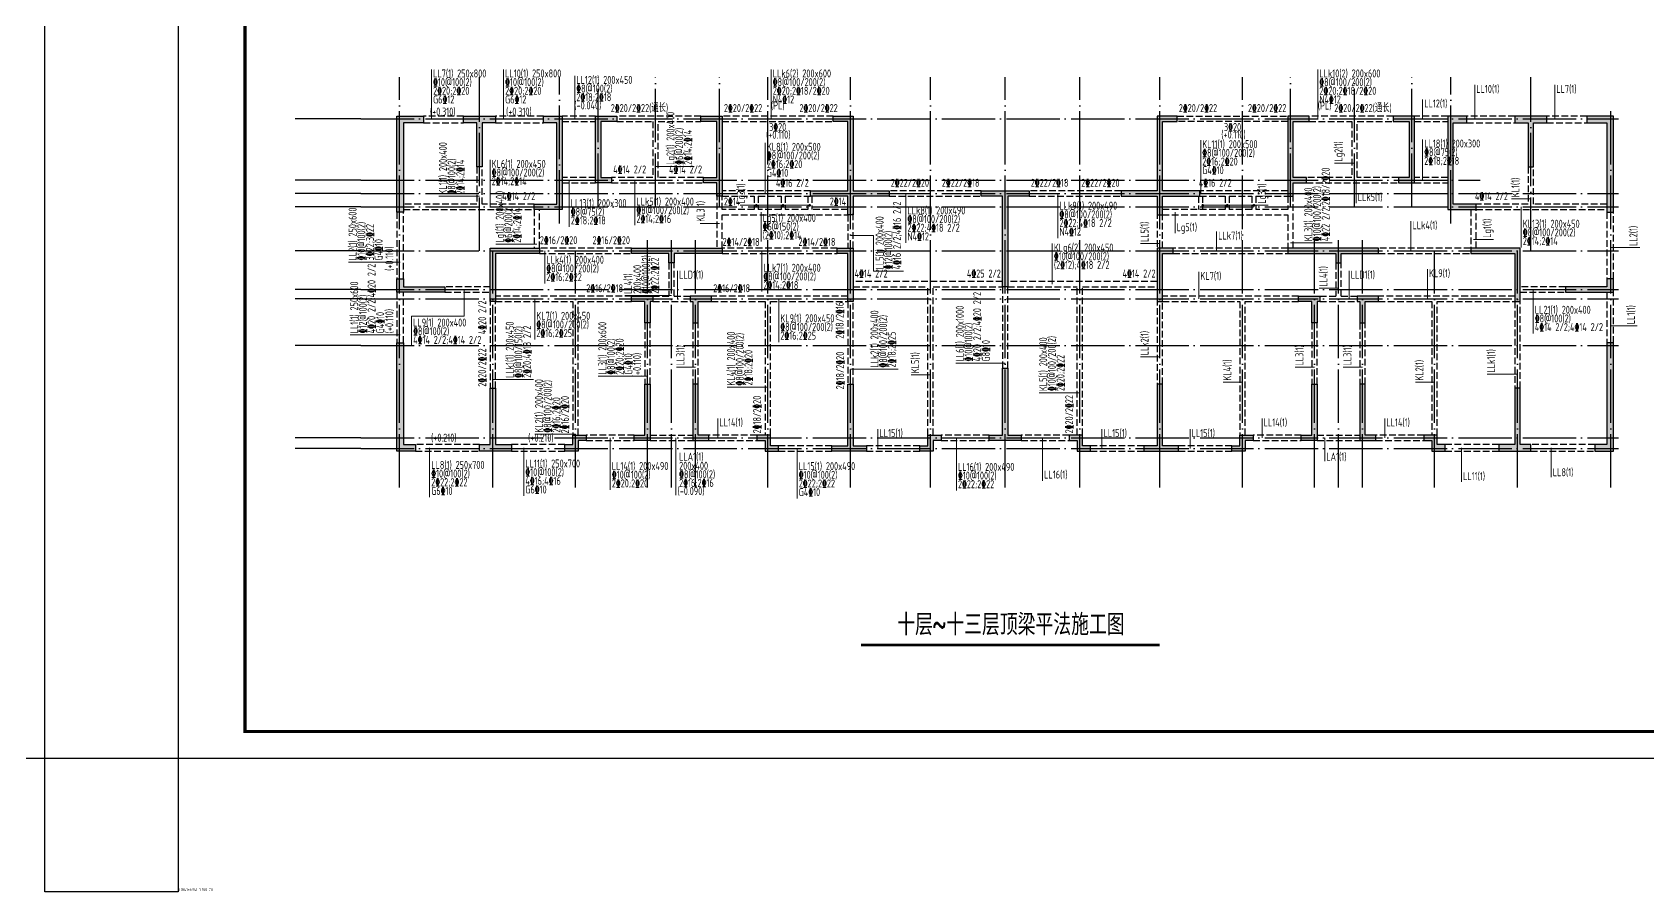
# Model space of a CAD drawing. Extents: x 154268 to 5133249, y -1832900 to 601179.
# Drawn here: x 344734 to 405282, y 472238 to 504438 of the extents above; entities that cross this region are included whole.
import ezdxf
from ezdxf.enums import TextEntityAlignment as Align

# ---------------------------------------------------------------- set-up
doc = ezdxf.new("R2010")
doc.units = 0
doc.header["$LTSCALE"] = 1000
doc.linetypes.add('DASH', pattern=[0.35, 0.25, -0.1])
doc.linetypes.add('DOTE', pattern=[2.42, 2, -0.2, 0.02, -0.2])
doc.layers.add('_TSZ_PLOT_MARK', color=1, linetype='Continuous', plot=False)
for name, color, linetype in [('A-ANNO-AXIS', 94, 'Continuous'), ('A-ANNO-DOTE', 15, 'DOTE'), ('A-ANNO-TITLE', 3, 'Continuous'), ('HATCH', 254, 'Continuous'), ('HZ', 2, 'Continuous'), ('S-BEAM-实线', 4, 'Continuous'), ('S-FLOOR-说明', 7, 'Continuous'), ('S-HOLE-标注', 3, 'Continuous'), ('S-WALL-砼墙', 60, 'Continuous'), ('梁原位标注', 7, 'Continuous'), ('梁名称编号', 2, 'Continuous'), ('梁标注引线', 2, 'Continuous')]:
    doc.layers.add(name, color=color, linetype=linetype)
doc.styles.add('_TSZ_PLOT_MARK', font='tssdeng.shx', dxfattribs={"width": 0.7, "bigfont": 'tssdchn.shx'})
doc.styles.add('DD', font='romand__.ttf', dxfattribs={"width": 0.7, "bigfont": 'HZTXT.SHX'})
doc.styles.add('样式 1', font='yjkeng.shx', dxfattribs={"width": 0.7, "height": 300, "bigfont": 'yjkchn.shx'})

# ---------------------------------------------------------------- blocks, each defined once
blk = doc.blocks.new('T4zw1')
at = {"layer": 'A-ANNO-AXIS'}
for p, q in [((1554406, -2340387), (1551941, -2340387)), ((1554406, -2342687), (1551941, -2342687)), ((1554406, -2343187), (1551941, -2343187)), ((1554406, -2343687), (1551941, -2343687)), ((1554406, -2345337), (1551941, -2345337)), ((1554406, -2346787), (1551941, -2346787)), ((1554406, -2347137), (1551941, -2347137)), ((1554406, -2348887), (1551941, -2348887)), ((1554406, -2352337), (1551941, -2352337)), ((1554406, -2352737), (1551941, -2352737))]:
    blk.add_line(p, q, dxfattribs=at)
at = {"layer": 'A-ANNO-DOTE'}
for p, q in [((1555857, -2354199), (1555857, -2338823)), ((1558857, -2345337), (1558857, -2338823)), ((1561857, -2344316), (1561857, -2338823)), ((1563307, -2343687), (1563307, -2338823)), ((1565457, -2343687), (1565457, -2338823)), ((1567857, -2343687), (1567857, -2338823)), ((1569657, -2354199), (1569657, -2338823)), ((1572757, -2354199), (1572757, -2338823)), ((1575757, -2354199), (1575757, -2338823)), ((1578557, -2354199), (1578557, -2338823)), ((1581357, -2354199), (1581357, -2338823)), ((1584357, -2354199), (1584357, -2338823)), ((1587457, -2354199), (1587457, -2338823)), ((1589257, -2343687), (1589257, -2338823)), ((1591657, -2343687), (1591657, -2338823)), ((1593807, -2343687), (1593807, -2338823)), ((1595257, -2344316), (1595257, -2338823)), ((1598257, -2345337), (1598257, -2338823)), ((1601257, -2354199), (1601257, -2340013)), ((1554406, -2340387), (1601542, -2340387)), ((1554406, -2342687), (1596363, -2342687)), ((1554406, -2343187), (1601542, -2343187)), ((1554406, -2343687), (1601542, -2343687)), ((1565157, -2354199), (1565157, -2344891)), ((1566057, -2354199), (1566057, -2344891)), ((1566957, -2354199), (1566957, -2344891)), ((1590157, -2354199), (1590157, -2344891)), ((1591057, -2354199), (1591057, -2344891)), ((1591957, -2354199), (1591957, -2344891)), ((1554406, -2345337), (1601542, -2345337)), ((1559357, -2354199), (1559357, -2345337)), ((1562457, -2354199), (1562457, -2345337)), ((1594657, -2354199), (1594657, -2345337)), ((1597757, -2354199), (1597757, -2345337)), ((1554406, -2346787), (1601542, -2346787)), ((1554406, -2347137), (1601542, -2347137)), ((1554406, -2348887), (1601542, -2348887)), ((1554406, -2352337), (1601542, -2352337)), ((1554406, -2352737), (1601542, -2352737))]:
    blk.add_line(p, q, dxfattribs=at)
blk = doc.blocks.new('T4sbzpm1')
at = {"layer": 'S-BEAM-实线', "linetype": 'DASH'}
for p, q in [((2500, 12550), (1000, 12550)), ((1000, 12300), (2500, 12300)), ((5500, 12550), (3700, 12550)), ((3700, 12300), (5500, 12300)), ((7450, 12550), (6200, 12550)), ((6200, 12350), (7450, 12350)), ((11400, 12550), (8250, 12550)), ((8250, 12350), (9600, 12350)), ((9600, 12350), (9600, 10250)), ((9800, 10250), (9800, 12350)), ((9800, 12350), (11400, 12350)), ((16350, 12550), (12200, 12550)), ((12200, 12350), (16350, 12350)), ((29250, 12550), (33400, 12550)), ((33400, 12350), (29250, 12350)), ((37350, 12550), (34200, 12550)), ((34200, 12350), (35800, 12350)), ((35800, 12350), (35800, 10250)), ((36000, 10250), (36000, 12350)), ((36000, 12350), (37350, 12350)), ((39400, 12550), (38150, 12550)), ((38150, 12350), (39400, 12350)), ((41900, 12550), (40100, 12550)), ((40100, 12300), (41900, 12300)), ((44600, 12550), (43100, 12550)), ((43100, 12300), (44600, 12300)), ((3000, 10650), (3000, 9250)), ((3200, 9250), (3200, 10650)), ((42400, 10650), (42400, 9250)), ((42600, 9250), (42600, 10650)), ((7450, 10250), (6200, 10250)), ((6200, 10050), (7450, 10050)), ((9600, 10250), (8050, 10250)), ((8050, 10050), (11500, 10050)), ((11500, 10250), (9800, 10250)), ((15500, 9750), (12200, 9750)), ((21900, 9750), (18450, 9750)), ((27150, 9750), (23700, 9750)), ((33400, 9750), (30100, 9750)), ((35800, 10250), (34100, 10250)), ((34100, 10050), (37550, 10050)), ((37550, 10250), (36000, 10250)), ((39400, 10250), (38150, 10250)), ((38150, 10050), (39400, 10050)), ((3000, 9250), (250, 9250)), ((5150, 9250), (3200, 9250)), ((12000, 9650), (12000, 7600)), ((12200, 9550), (13400, 9550)), ((12200, 9050), (12200, 9550)), ((13400, 9550), (13400, 9050)), ((13550, 9550), (14400, 9550)), ((13550, 9550), (13550, 9050)), ((14400, 9550), (14400, 9050)), ((14550, 9550), (15500, 9550)), ((14550, 9550), (14550, 9050)), ((15400, 9550), (15400, 9050)), ((15550, 9550), (15550, 9050)), ((18450, 9550), (21900, 9550)), ((23700, 9550), (27150, 9550)), ((30050, 9550), (30050, 9050)), ((30100, 9550), (31050, 9550)), ((30200, 9550), (30200, 9050)), ((31050, 9550), (31050, 9050)), ((31200, 9550), (32050, 9550)), ((31200, 9550), (31200, 9050)), ((32050, 9550), (32050, 9050)), ((32200, 9550), (33400, 9550)), ((32200, 9550), (32200, 9050)), ((33400, 9550), (33400, 9050)), ((33600, 7600), (33600, 9650)), ((42400, 9250), (40350, 9250)), ((45350, 9250), (42600, 9250)), ((0, 8950), (0, 6450)), ((250, 9050), (5150, 9050)), ((250, 6450), (250, 8950)), ((5150, 9050), (5150, 7600)), ((5350, 7600), (5350, 9050)), ((13400, 9050), (12200, 9050)), ((12200, 8850), (16900, 8850)), ((12200, 7600), (12200, 8850)), ((14400, 9050), (13550, 9050)), ((15400, 9050), (14550, 9050)), ((16900, 9050), (15550, 9050)), ((16900, 8850), (16900, 7600)), ((17100, 7600), (17100, 8950)), ((28500, 8950), (28500, 7600)), ((31050, 9050), (28700, 9050)), ((28700, 8850), (33400, 8850)), ((28700, 7600), (28700, 8850)), ((32050, 9050), (31200, 9050)), ((33400, 9050), (32200, 9050)), ((33400, 8850), (33400, 7600)), ((40250, 9050), (40250, 7600)), ((40450, 7600), (40450, 9050)), ((40450, 9050), (45350, 9050)), ((45350, 8950), (45350, 6450)), ((45600, 6450), (45600, 8950)), ((8800, 7600), (5350, 7600)), ((5350, 7400), (8800, 7400)), ((16500, 7600), (12200, 7600)), ((12200, 7400), (16500, 7400)), ((33400, 7600), (29100, 7600)), ((29100, 7400), (33500, 7400)), ((40250, 7600), (36800, 7600)), ((36800, 7400), (40250, 7400)), ((10200, 7050), (10200, 5800)), ((10400, 5800), (10400, 7050)), ((35200, 7050), (35200, 5800)), ((35400, 5800), (35400, 7050)), ((3500, 6150), (1800, 6150)), ((22700, 6350), (17100, 6350)), ((17100, 6150), (19900, 6150)), ((19900, 600), (19900, 6150)), ((20100, 6150), (22700, 6150)), ((20100, 600), (20100, 6150)), ((22700, 6150), (22700, 3100)), ((28500, 6350), (22900, 6350)), ((22900, 3100), (22900, 6150)), ((22900, 6150), (25500, 6150)), ((25500, 600), (25500, 6150)), ((25700, 6150), (28500, 6150)), ((25700, 600), (25700, 6150)), ((43800, 6150), (42100, 6150)), ((0, 5950), (0, 4050)), ((250, 4050), (250, 5950)), ((1800, 5950), (3500, 5950)), ((3500, 5700), (3500, 2350)), ((8800, 5800), (3700, 5800)), ((3700, 5600), (6600, 5600)), ((3700, 2350), (3700, 5600)), ((6600, 5600), (6600, 600)), ((6800, 600), (6800, 5600)), ((6800, 5600), (8800, 5600)), ((9600, 5800), (10200, 5800)), ((9600, 5600), (11000, 5600)), ((10400, 5800), (11000, 5800)), ((16900, 5800), (11800, 5800)), ((11800, 5600), (13800, 5600)), ((13800, 5600), (13800, 600)), ((14000, 5600), (16900, 5600)), ((14000, 600), (14000, 5600)), ((16900, 5600), (16900, 2500)), ((17100, 2500), (17100, 5600)), ((28500, 5700), (28500, 2500)), ((33800, 5800), (28700, 5800)), ((28700, 5600), (31600, 5600)), ((28700, 2500), (28700, 5600)), ((31600, 5600), (31600, 600)), ((31800, 600), (31800, 5600)), ((31800, 5600), (33800, 5600)), ((34600, 5800), (35200, 5800)), ((34600, 5600), (36000, 5600)), ((35400, 5800), (36000, 5800)), ((41900, 5800), (36800, 5800)), ((36800, 5600), (38800, 5600)), ((38800, 5600), (38800, 600)), ((39000, 5600), (41900, 5600)), ((39000, 600), (39000, 5600)), ((41900, 5600), (41900, 2350)), ((42100, 5950), (43800, 5950)), ((42100, 2350), (42100, 5600)), ((45350, 5950), (45350, 4050)), ((45600, 4050), (45600, 5950)), ((9300, 4800), (9300, 2500)), ((9500, 2500), (9500, 4800)), ((11100, 4800), (11100, 2500)), ((11300, 2500), (11300, 4800)), ((34300, 4800), (34300, 2500)), ((34500, 2500), (34500, 4800)), ((36100, 4800), (36100, 2500)), ((36300, 2500), (36300, 4800)), ((3100, 250), (700, 250)), ((700, 0), (3100, 0)), ((6300, 250), (4300, 250)), ((4300, 0), (6300, 0)), ((8900, 600), (7100, 600)), ((7100, 400), (8900, 400)), ((9500, 600), (11100, 600)), ((9500, 400), (11100, 400)), ((13500, 600), (11700, 600)), ((11700, 400), (13500, 400)), ((16300, 200), (14300, 200)), ((14300, 0), (16300, 0)), ((19600, 200), (17600, 200)), ((17600, 0), (19600, 0)), ((22200, 600), (20400, 600)), ((20400, 400), (22200, 400)), ((25200, 600), (23400, 600)), ((23400, 400), (25200, 400)), ((28000, 200), (26000, 200)), ((26000, 0), (28000, 0)), ((31300, 200), (29300, 200)), ((29300, 0), (31300, 0)), ((33900, 600), (32100, 600)), ((32100, 400), (33900, 400)), ((34500, 600), (36100, 600)), ((34500, 400), (36100, 400)), ((38500, 600), (36700, 600)), ((36700, 400), (38500, 400)), ((41300, 250), (39300, 250)), ((39300, 0), (41300, 0)), ((44900, 250), (42500, 250)), ((42500, 0), (44900, 0))]:
    blk.add_line(p, q, dxfattribs=at)
at = {"layer": 'S-WALL-砼墙'}
for points in [[(0, 12550), (1000, 12550), (1000, 12300), (250, 12300), (250, 8950), (0, 8950)], [(2500, 12300), (2500, 12550), (3700, 12550), (3700, 12300), (3200, 12300), (3200, 10650), (3000, 10650), (3000, 12300)], [(5500, 12300), (5500, 12550), (6200, 12550), (6200, 9050), (5150, 9050), (5150, 9250), (6000, 9250), (6000, 12300)], [(7450, 12550), (8250, 12550), (8250, 12350), (7650, 12350), (7650, 10250), (8050, 10250), (8050, 10050), (7450, 10050)], [(11400, 12550), (12200, 12550), (12200, 9550), (12000, 9550), (12000, 10050), (11500, 10050), (11500, 10250), (12000, 10250), (12000, 12350), (11400, 12350)], [(16350, 12350), (16350, 12550), (17100, 12550), (17100, 9750), (18450, 9750), (18450, 9550), (17100, 9550), (17100, 8850), (16900, 8850), (16900, 9550), (15500, 9550), (15500, 9750), (16900, 9750), (16900, 12350)], [(29250, 12350), (29250, 12550), (28500, 12550), (28500, 9750), (27150, 9750), (27150, 9550), (28500, 9550), (28500, 8850), (28700, 8850), (28700, 9550), (30100, 9550), (30100, 9750), (28700, 9750), (28700, 12350)], [(34200, 12550), (33400, 12550), (33400, 9550), (33600, 9550), (33600, 10050), (34100, 10050), (34100, 10250), (33600, 10250), (33600, 12350), (34200, 12350)], [(38150, 12550), (37350, 12550), (37350, 12350), (37950, 12350), (37950, 10250), (37550, 10250), (37550, 10050), (38150, 10050)], [(40100, 12300), (40100, 12550), (39400, 12550), (39400, 9050), (40450, 9050), (40450, 9250), (39600, 9250), (39600, 12300)], [(43100, 12300), (43100, 12550), (41900, 12550), (41900, 12300), (42400, 12300), (42400, 10650), (42600, 10650), (42600, 12300)], [(45600, 12550), (44600, 12550), (44600, 12300), (45350, 12300), (45350, 8950), (45600, 8950)], [(21900, 9550), (21900, 9750), (23700, 9750), (23700, 9550), (22900, 9550), (22900, 6150), (22700, 6150), (22700, 9550)], [(3500, 7600), (5350, 7600), (5350, 7400), (3700, 7400), (3700, 5600), (3500, 5600)], [(8800, 7400), (8800, 7600), (12200, 7600), (12200, 7400), (10400, 7400), (10400, 7050), (10200, 7050), (10200, 7400)], [(16500, 7400), (16500, 7600), (17100, 7600), (17100, 5600), (16900, 5600), (16900, 7400)], [(29100, 7400), (29100, 7600), (28500, 7600), (28500, 5600), (28700, 5600), (28700, 7400)], [(36800, 7400), (36800, 7600), (33400, 7600), (33400, 7400), (35200, 7400), (35200, 7050), (35400, 7050), (35400, 7400)], [(42100, 7600), (40250, 7600), (40250, 7400), (41900, 7400), (41900, 5600), (42100, 5600)], [(0, 6450), (250, 6450), (250, 6150), (1800, 6150), (1800, 5950), (0, 5950)], [(45600, 6450), (45350, 6450), (45350, 6150), (43800, 6150), (43800, 5950), (45600, 5950)], [(8800, 5600), (8800, 5800), (9600, 5800), (9600, 5600), (9500, 5600), (9500, 4800), (9300, 4800), (9300, 5600)], [(11800, 5600), (11800, 5800), (11000, 5800), (11000, 5600), (11100, 5600), (11100, 4800), (11300, 4800), (11300, 5600)], [(33800, 5600), (33800, 5800), (34600, 5800), (34600, 5600), (34500, 5600), (34500, 4800), (34300, 4800), (34300, 5600)], [(36800, 5600), (36800, 5800), (36000, 5800), (36000, 5600), (36100, 5600), (36100, 4800), (36300, 4800), (36300, 5600)], [(0, 4050), (250, 4050), (250, 250), (700, 250), (700, 0), (0, 0)], [(45600, 4050), (45350, 4050), (45350, 250), (44900, 250), (44900, 0), (45600, 0)], [(22700, 3100), (22900, 3100), (22900, 600), (23400, 600), (23400, 400), (22200, 400), (22200, 600), (22700, 600)], [(8900, 400), (8900, 600), (9300, 600), (9300, 2500), (9500, 2500), (9500, 400)], [(11700, 400), (11700, 600), (11300, 600), (11300, 2500), (11100, 2500), (11100, 400)], [(16900, 2500), (17100, 2500), (17100, 200), (17600, 200), (17600, 0), (16300, 0), (16300, 200), (16900, 200)], [(28700, 2500), (28500, 2500), (28500, 200), (28000, 200), (28000, 0), (29300, 0), (29300, 200), (28700, 200)], [(33900, 400), (33900, 600), (34300, 600), (34300, 2500), (34500, 2500), (34500, 400)], [(36700, 400), (36700, 600), (36300, 600), (36300, 2500), (36100, 2500), (36100, 400)], [(3500, 2350), (3700, 2350), (3700, 250), (4300, 250), (4300, 0), (3100, 0), (3100, 250), (3500, 250)], [(42100, 2350), (41900, 2350), (41900, 250), (41300, 250), (41300, 0), (42500, 0), (42500, 250), (42100, 250)], [(6300, 0), (6300, 250), (6600, 250), (6600, 600), (7100, 600), (7100, 400), (6800, 400), (6800, 0)], [(14300, 0), (14300, 200), (14000, 200), (14000, 600), (13500, 600), (13500, 400), (13800, 400), (13800, 0)], [(19600, 0), (19600, 200), (19900, 200), (19900, 600), (20400, 600), (20400, 400), (20100, 400), (20100, 0)], [(26000, 0), (26000, 200), (25700, 200), (25700, 600), (25200, 600), (25200, 400), (25500, 400), (25500, 0)], [(31300, 0), (31300, 200), (31600, 200), (31600, 600), (32100, 600), (32100, 400), (31800, 400), (31800, 0)], [(39300, 0), (39300, 250), (39000, 250), (39000, 600), (38500, 600), (38500, 400), (38800, 400), (38800, 0)]]:
    blk.add_lwpolyline(points, close=True, dxfattribs=at)

msp = doc.modelspace()

# ---------------------------------------------------------------- hatches: boundary and pattern name
at = {"layer": 'HATCH'}
h = msp.add_hatch(dxfattribs=at)
h.set_pattern_fill('ARMORED', color=256, scale=30, style=0)
h.set_pattern_definition([(50, (-2884371.72, 2430196.48), (215.178055, -18.8256405), [22.5, -247.5]), (355, (-2884371.72, 2430196.48), (-41.6254, 225.65764), [18, -198]), (100.4514, (-2884353.79, 2430194.9), (173.552815, 206.831863), [19.122057, -210.342634]), (46.1842, (-2884371.72, 2430256.48), (320.172315, -49.655704), [33.75, -371.25]), (96.6356, (-2884345.04, 2430252.34), (280.398812, 292.23536), [28.683086, -315.5139]), (351.1842, (-2884371.72, 2430256.48), (280.398584, 292.23558), [27, -297]), (21, (-2884341.72, 2430241.48), (179.072116, -120.785667), [22.5, -247.5]), (326, (-2884341.72, 2430241.48), (72.9946, 217.545014), [18, -198]), (71.4514, (-2884326.8, 2430231.41), (252.066789, 96.759149), [19.122057, -210.342634]), (37.5, (-2884371.72, 2430196.48), (3.6479566, 99.8681561), [0, -195.6, 0, -201, 0, -198.75]), (7.5, (-2884371.72, 2430196.48), (78.9208612, 118.3235136), [0, -114.6, 0, -191.1, 0, -75.75]), (327.5, (-2884438.62, 2430196.48), (160.1467309, -6.7664615), [0, -75, 0, -234, 0, -310.5]), (317.5, (-2884468.62, 2430196.48), (174.955851, 30.0314947), [0, -97.5, 0, -155.4, 0, -220.5]), (45, (-2884371.72, 2430196.48), (-106.066017, 106.066017), [])])
h.paths.add_polyline_path([(384396.7, 488749.3), (384396.7, 488949.3), (384096.7, 488949.3), (384096.7, 489349.3), (383596.7, 489349.3), (383596.7, 489149.3), (383896.7, 489149.3), (383896.7, 488749.3)])
h.paths.add_polyline_path([(387096.7, 491249.3), (386896.7, 491249.3), (386896.7, 488949.3), (386396.7, 488949.3), (386396.7, 488749.3), (387696.7, 488749.3), (387696.7, 488949.3), (387096.7, 488949.3)])
h.paths.add_polyline_path([(387496.7, 496149.3), (387496.7, 496349.3), (386896.7, 496349.3), (386896.7, 494349.3), (387096.7, 494349.3), (387096.7, 496149.3)])
h.paths.add_polyline_path([(387646.7, 501099.3), (387646.7, 501299.3), (386896.7, 501299.3), (386896.7, 498499.3), (385546.7, 498499.3), (385546.7, 498299.3), (386896.7, 498299.3), (386896.7, 497599.3), (387096.7, 497599.3), (387096.7, 498299.3), (388496.7, 498299.3), (388496.7, 498499.3), (387096.7, 498499.3), (387096.7, 501099.3)])
h.paths.add_polyline_path([(392596.7, 501299.3), (391796.7, 501299.3), (391796.7, 498299.3), (391996.7, 498299.3), (391996.7, 498799.3), (392496.7, 498799.3), (392496.7, 498999.3), (391996.7, 498999.3), (391996.7, 501099.3), (392596.7, 501099.3)])
h.paths.add_polyline_path([(396546.7, 501299.3), (395746.7, 501299.3), (395746.7, 501099.3), (396346.7, 501099.3), (396346.7, 498999.3), (395946.7, 498999.3), (395946.7, 498799.3), (396546.7, 498799.3)])
h.paths.add_polyline_path([(395196.7, 496149.3), (395196.7, 496349.3), (391796.7, 496349.3), (391796.7, 496149.3), (393596.7, 496149.3), (393596.7, 495799.3), (393796.7, 495799.3), (393796.7, 496149.3)])
h.paths.add_polyline_path([(389696.7, 488749.3), (389696.7, 488949.3), (389996.7, 488949.3), (389996.7, 489349.3), (390496.7, 489349.3), (390496.7, 489149.3), (390196.7, 489149.3), (390196.7, 488749.3)])
h.paths.add_polyline_path([(392296.7, 489149.3), (392296.7, 489349.3), (392696.7, 489349.3), (392696.7, 491249.3), (392896.7, 491249.3), (392896.7, 489149.3)])
h.paths.add_polyline_path([(395096.7, 489149.3), (395096.7, 489349.3), (394696.7, 489349.3), (394696.7, 491249.3), (394496.7, 491249.3), (394496.7, 489149.3)])
h.paths.add_polyline_path([(392196.7, 494349.3), (392196.7, 494549.3), (392996.7, 494549.3), (392996.7, 494349.3), (392896.7, 494349.3), (392896.7, 493549.3), (392696.7, 493549.3), (392696.7, 494349.3)])
h.paths.add_polyline_path([(395196.7, 494349.3), (395196.7, 494549.3), (394396.7, 494549.3), (394396.7, 494349.3), (394496.7, 494349.3), (394496.7, 493549.3), (394696.7, 493549.3), (394696.7, 494349.3)])
h.paths.add_polyline_path([(397696.7, 488749.3), (397696.7, 488999.3), (397396.7, 488999.3), (397396.7, 489349.3), (396896.7, 489349.3), (396896.7, 489149.3), (397196.7, 489149.3), (397196.7, 488749.3)])
h.paths.add_polyline_path([(400496.7, 491099.3), (400296.7, 491099.3), (400296.7, 488999.3), (399696.7, 488999.3), (399696.7, 488749.3), (400896.7, 488749.3), (400896.7, 488999.3), (400496.7, 488999.3)])
h.paths.add_polyline_path([(400496.7, 496349.3), (398646.7, 496349.3), (398646.7, 496149.3), (400296.7, 496149.3), (400296.7, 494349.3), (400496.7, 494349.3)])
h.paths.add_polyline_path([(398496.7, 501049.3), (398496.7, 501299.3), (397796.7, 501299.3), (397796.7, 497799.3), (398846.7, 497799.3), (398846.7, 497999.3), (397996.7, 497999.3), (397996.7, 501049.3)])
h.paths.add_polyline_path([(401496.7, 501049.3), (401496.7, 501299.3), (400296.7, 501299.3), (400296.7, 501049.3), (400796.7, 501049.3), (400796.7, 499399.3), (400996.7, 499399.3), (400996.7, 501049.3)])
h.paths.add_polyline_path([(403996.7, 501299.3), (402996.7, 501299.3), (402996.7, 501049.3), (403746.7, 501049.3), (403746.7, 497699.3), (403996.7, 497699.3)])
h.paths.add_polyline_path([(403996.7, 495199.3), (403746.7, 495199.3), (403746.7, 494899.3), (402196.7, 494899.3), (402196.7, 494699.3), (403996.7, 494699.3)])
h.paths.add_polyline_path([(403996.7, 492799.3), (403746.7, 492799.3), (403746.7, 488999.3), (403296.7, 488999.3), (403296.7, 488749.3), (403996.7, 488749.3)])
h.paths.add_polyline_path([(381096.7, 491849.3), (381296.7, 491849.3), (381296.7, 489349.3), (381796.7, 489349.3), (381796.7, 489149.3), (380596.7, 489149.3), (380596.7, 489349.3), (381096.7, 489349.3)])
h.paths.add_polyline_path([(380296.7, 498299.3), (380296.7, 498499.3), (382096.7, 498499.3), (382096.7, 498299.3), (381296.7, 498299.3), (381296.7, 494899.3), (381096.7, 494899.3), (381096.7, 498299.3)])
h.paths.add_polyline_path([(377996.7, 488749.3), (377996.7, 488949.3), (378296.7, 488949.3), (378296.7, 489349.3), (378796.7, 489349.3), (378796.7, 489149.3), (378496.7, 489149.3), (378496.7, 488749.3)])
h.paths.add_polyline_path([(375296.7, 491249.3), (375496.7, 491249.3), (375496.7, 488949.3), (375996.7, 488949.3), (375996.7, 488749.3), (374696.7, 488749.3), (374696.7, 488949.3), (375296.7, 488949.3)])
h.paths.add_polyline_path([(374896.7, 496149.3), (374896.7, 496349.3), (375496.7, 496349.3), (375496.7, 494349.3), (375296.7, 494349.3), (375296.7, 496149.3)])
h.paths.add_polyline_path([(374746.7, 501099.3), (374746.7, 501299.3), (375496.7, 501299.3), (375496.7, 498499.3), (376846.7, 498499.3), (376846.7, 498299.3), (375496.7, 498299.3), (375496.7, 497599.3), (375296.7, 497599.3), (375296.7, 498299.3), (373896.7, 498299.3), (373896.7, 498499.3), (375296.7, 498499.3), (375296.7, 501099.3)])
h.paths.add_polyline_path([(369796.7, 501299.3), (370596.7, 501299.3), (370596.7, 498299.3), (370396.7, 498299.3), (370396.7, 498799.3), (369896.7, 498799.3), (369896.7, 498999.3), (370396.7, 498999.3), (370396.7, 501099.3), (369796.7, 501099.3)])
h.paths.add_polyline_path([(365846.7, 501299.3), (366646.7, 501299.3), (366646.7, 501099.3), (366046.7, 501099.3), (366046.7, 498999.3), (366446.7, 498999.3), (366446.7, 498799.3), (365846.7, 498799.3)])
h.paths.add_polyline_path([(367196.7, 496149.3), (367196.7, 496349.3), (370596.7, 496349.3), (370596.7, 496149.3), (368796.7, 496149.3), (368796.7, 495799.3), (368596.7, 495799.3), (368596.7, 496149.3)])
h.paths.add_polyline_path([(372696.7, 488749.3), (372696.7, 488949.3), (372396.7, 488949.3), (372396.7, 489349.3), (371896.7, 489349.3), (371896.7, 489149.3), (372196.7, 489149.3), (372196.7, 488749.3)])
h.paths.add_polyline_path([(370096.7, 489149.3), (370096.7, 489349.3), (369696.7, 489349.3), (369696.7, 491249.3), (369496.7, 491249.3), (369496.7, 489149.3)])
h.paths.add_polyline_path([(367296.7, 489149.3), (367296.7, 489349.3), (367696.7, 489349.3), (367696.7, 491249.3), (367896.7, 491249.3), (367896.7, 489149.3)])
h.paths.add_polyline_path([(370196.7, 494349.3), (370196.7, 494549.3), (369396.7, 494549.3), (369396.7, 494349.3), (369496.7, 494349.3), (369496.7, 493549.3), (369696.7, 493549.3), (369696.7, 494349.3)])
h.paths.add_polyline_path([(367196.7, 494349.3), (367196.7, 494549.3), (367996.7, 494549.3), (367996.7, 494349.3), (367896.7, 494349.3), (367896.7, 493549.3), (367696.7, 493549.3), (367696.7, 494349.3)])
h.paths.add_polyline_path([(364696.7, 488749.3), (364696.7, 488999.3), (364996.7, 488999.3), (364996.7, 489349.3), (365496.7, 489349.3), (365496.7, 489149.3), (365196.7, 489149.3), (365196.7, 488749.3)])
h.paths.add_polyline_path([(361896.7, 491099.3), (362096.7, 491099.3), (362096.7, 488999.3), (362696.7, 488999.3), (362696.7, 488749.3), (361496.7, 488749.3), (361496.7, 488999.3), (361896.7, 488999.3)])
h.paths.add_polyline_path([(361896.7, 496349.3), (363746.7, 496349.3), (363746.7, 496149.3), (362096.7, 496149.3), (362096.7, 494349.3), (361896.7, 494349.3)])
h.paths.add_polyline_path([(363896.7, 501049.3), (363896.7, 501299.3), (364596.7, 501299.3), (364596.7, 497799.3), (363546.7, 497799.3), (363546.7, 497999.3), (364396.7, 497999.3), (364396.7, 501049.3)])
h.paths.add_polyline_path([(360896.7, 501049.3), (360896.7, 501299.3), (362096.7, 501299.3), (362096.7, 501049.3), (361596.7, 501049.3), (361596.7, 499399.3), (361396.7, 499399.3), (361396.7, 501049.3)])
h.paths.add_polyline_path([(358396.7, 501299.3), (359396.7, 501299.3), (359396.7, 501049.3), (358646.7, 501049.3), (358646.7, 497699.3), (358396.7, 497699.3)])
h.paths.add_polyline_path([(358396.7, 495199.3), (358646.7, 495199.3), (358646.7, 494899.3), (360196.7, 494899.3), (360196.7, 494699.3), (358396.7, 494699.3)])
h.paths.add_polyline_path([(358396.7, 492799.3), (358646.7, 492799.3), (358646.7, 488999.3), (359096.7, 488999.3), (359096.7, 488749.3), (358396.7, 488749.3)])

# ---------------------------------------------------------------- linework, layer by layer
at = {"layer": '_TSZ_PLOT_MARK'}
for points in [[(261103.6, 477238.3), (345203.6, 477238.3), (345203.6, 536638.3), (261103.6, 536638.3)], [(350203.6, 477238.3), (434303.6, 477238.3), (434303.6, 536638.3), (350203.6, 536638.3)]]:
    msp.add_lwpolyline(points, close=True, dxfattribs=at)
at = {"layer": 'A-ANNO-TITLE'}
for points in [[(261103.6, 477238.3), (345203.6, 477238.3), (345203.6, 536638.3), (261103.6, 536638.3)], [(350203.6, 477238.3), (434303.6, 477238.3), (434303.6, 536638.3), (350203.6, 536638.3)]]:
    msp.add_lwpolyline(points, close=True, dxfattribs=at)
at = {"layer": 'A-ANNO-TITLE', "const_width": 120}
msp.add_lwpolyline([(352703.6, 478238.3), (433303.6, 478238.3), (433303.6, 535638.3), (352703.6, 535638.3)], close=True, dxfattribs=at)
at = {"layer": 'HZ', "const_width": 100}
msp.add_lwpolyline([(375800.3, 481478.8), (386990, 481478.8)], dxfattribs=at)
at = {"layer": 'S-HOLE-标注', "linetype": 'Continuous'}
msp.add_lwpolyline([(345203.6, 477238.3), (350203.6, 477238.3), (350203.6, 472238.3), (345203.6, 472238.3)], close=True, dxfattribs=at)
msp.add_lwpolyline([(345203.6, 477238.3), (350203.6, 477238.3), (350203.6, 472238.3), (345203.6, 472238.3)], close=True, dxfattribs=at)
at = {"layer": '梁标注引线', "color": 3, "lineweight": 18}
for p, q in [((359696.7, 501174.3), (359696.7, 503047.4)), ((362396.7, 501174.3), (362396.7, 503047.4)), ((365064.7, 501199.3), (365064.7, 502806.4)), ((372426.7, 501199.3), (372426.7, 503047.4)), ((392914.9, 501199.3), (392914.9, 503047.4)), ((398796.7, 501174.3), (398796.7, 502467.7)), ((396846.7, 501199.3), (396846.7, 501922.4)), ((372207.7, 498399.3), (372207.7, 500298.5)), ((388526.7, 498399.3), (388526.7, 500397.4)), ((396846.7, 498899.3), (396846.7, 500422.4)), ((361891.9, 497899.3), (361891.9, 499659.7)), ((394296.7, 499537), (393539, 499537)), ((368096.7, 499414.5), (369543.3, 499414.5)), ((364858, 498899.3), (364858, 497148.8)), ((367317.3, 498899.3), (367317.3, 497206.7)), ((377476.7, 498399.3), (377476.7, 496551.2)), ((383173.4, 498399.3), (383173.4, 496727.5)), ((394355.7, 498899.3), (394355.7, 498037.7)), ((361496.7, 498299.3), (359973.6, 498299.3)), ((371269.1, 497955.6), (373878, 497955.6)), ((388574.9, 497955.6), (391059.6, 497955.6)), ((400541, 497899.3), (400541, 496376.2)), ((369765.3, 497279.3), (370488.4, 497279.3)), ((372047.5, 497699.3), (372047.5, 496596.3)), ((387565.3, 497699.3), (387565.3, 496909.7)), ((396408.3, 496249.3), (396408.3, 497360)), ((382965.1, 494999.3), (382965.1, 496522.4)), ((386996.7, 496520.1), (386273.6, 496520.1)), ((391896.7, 496552.1), (393451.3, 496552.1)), ((398746.7, 496679.3), (399504.4, 496679.3)), ((363646.7, 496494.7), (362103.3, 496494.7)), ((363940.6, 496249.3), (363940.6, 495026.2)), ((372076.7, 496249.3), (372076.7, 494726.2)), ((358521.7, 495829.3), (356588.6, 495829.3)), ((368916.5, 494449.3), (368916.5, 495506.9)), ((394093.9, 494449.3), (394093.9, 495506.9)), ((397026.7, 494449.3), (397026.7, 495561.2)), ((400991.4, 494799.3), (400991.4, 493152)), ((363566.7, 494449.3), (363566.7, 492926.2)), ((368696.7, 494579.3), (366939, 494579.3)), ((372712.4, 494449.3), (372712.4, 492833.9)), ((358521.7, 493099.3), (356648.6, 493099.3)), ((386996.7, 492276.4), (386273.6, 492276.4)), ((369596.7, 491895.1), (368873.6, 491895.1)), ((375396.7, 491817.2), (377188.9, 491817.2)), ((381196.7, 492044.9), (379348.6, 492044.9)), ((392796.7, 491895.1), (392073.6, 491895.1)), ((394596.7, 491895.1), (393873.6, 491895.1)), ((361996.7, 491429.3), (363519.7, 491429.3)), ((367796.7, 491549.3), (365948.6, 491549.3)), ((372296.7, 491143.6), (370773.6, 491143.6)), ((378396.7, 491603.9), (377673.6, 491603.9)), ((390096.7, 491328.9), (389373.6, 491328.9)), ((397296.7, 491328.9), (396573.6, 491328.9)), ((400396.7, 491631.9), (399262.7, 491631.9)), ((383996.7, 490933.5), (382473.6, 490933.5)), ((370427.8, 489249.3), (370427.8, 489972.4)), ((390827.8, 489249.3), (390827.8, 489972.4)), ((395427.8, 489249.3), (395427.8, 489972.4)), ((365096.7, 489379.3), (363573.6, 489379.3)), ((366395.7, 489249.3), (366395.7, 487298.5)), ((368857.9, 489249.3), (368857.9, 487101.2)), ((376427.8, 488849.3), (376427.8, 489572.4)), ((379369.6, 489249.3), (379369.6, 487265.6)), ((382599.9, 489249.3), (382599.9, 487637.6)), ((384827.8, 488849.3), (384827.8, 489572.4)), ((388127.8, 488849.3), (388127.8, 489572.4)), ((359627, 488874.3), (359627, 487014.5)), ((363154.4, 488874.3), (363154.4, 487067)), ((373401.2, 488849.3), (373401.2, 486968.3))]:
    msp.add_line(p, q, dxfattribs=at)
at = {"layer": '梁标注引线', "color": 6, "lineweight": 18}
for p, q in [((401796.7, 501174.3), (401796.7, 502467.7)), ((400896.7, 498195.1), (400173.6, 498195.1)), ((389123.8, 496249.3), (389123.8, 496972.4)), ((403871.7, 496375.1), (404983.4, 496375.1)), ((388458.5, 494449.3), (388458.5, 495462.7)), ((393696.7, 494849.3), (392973.6, 494849.3)), ((403871.7, 493442), (404893, 493442)), ((393177.6, 488371.7), (393177.6, 489249.3)), ((398302.2, 488874.3), (398302.2, 487599.4)), ((401666.7, 488874.3), (401666.7, 487764.6))]:
    msp.add_line(p, q, dxfattribs=at)
at = {"layer": '梁标注引线', "color": 3, "lineweight": 18, "const_width": 50}
for points in [[(371845.8, 497955.6, 1), (371895.8, 497955.6, 1)], [(372845.8, 497955.6, 1), (372895.8, 497955.6, 1)], [(373845.8, 497955.6, 1), (373895.8, 497955.6, 1)], [(388580.7, 497955.6, 1), (388630.7, 497955.6, 1)], [(389495.8, 497955.6, 1), (389545.8, 497955.6, 1)], [(390495.8, 497955.6, 1), (390545.8, 497955.6, 1)]]:
    msp.add_lwpolyline(points, format="xyb", close=True, dxfattribs=at)
at = {"layer": '梁标注引线', "color": 3, "lineweight": 18}
for points in [[(375396.7, 496829.3), (376260.3, 496829.3), (376260.3, 495494.9), (377383.4, 495494.9)], [(360916.7, 494799.3), (360916.7, 493796.5), (358948.7, 493796.5), (358948.7, 492673.4)]]:
    msp.add_lwpolyline(points, dxfattribs=at)

# ---------------------------------------------------------------- block references
at = {"layer": 'A-ANNO-AXIS'}
msp.add_blockref('T4zw1', (-1197359.8, 2841586.2), dxfattribs=at)
at = {"layer": 'S-WALL-砼墙'}
msp.add_blockref('T4sbzpm1', (358396.7, 488749.3), dxfattribs=at)

# ---------------------------------------------------------------- texts
at = {"layer": '_TSZ_PLOT_MARK', "style": '_TSZ_PLOT_MARK'}
msp.add_text('T(841*594)_1:100 (1)', height=100, dxfattribs=at).set_placement((350203.6, 472238.3), align=Align.BOTTOM_LEFT)
at = {"layer": 'S-FLOOR-说明', "style": 'DD', "width": 0.7}
msp.add_text('十层~十三层顶梁平法施工图', height=700, dxfattribs=at).set_placement((381414.7, 481923.7), align=Align.CENTER)
at = {"layer": '梁原位标注', "style": '样式 1', "width": 0.7}
msp.add_text('4%%13216 2/2', height=300, dxfattribs=at).set_placement((388457.4, 498559.3), align=Align.BOTTOM_LEFT)
at = {"layer": '梁名称编号', "color": 6, "style": '样式 1', "width": 0.7}
for s, p in [('LL7(1)', (401856.7, 502467.7)), ('LLk7(1)', (389183.8, 496972.4)), ('KL7(1)', (388518.5, 495462.7)), ('LA1(1)', (393237.6, 488688.7))]:
    msp.add_text(s, height=300, dxfattribs=at).set_placement(p, align=Align.TOP_LEFT)
at = {"layer": '梁名称编号', "color": 3, "style": '样式 1', "width": 0.7}
msp.add_text('Lg2(1)', height=300, rotation=90, dxfattribs=at).set_placement((393539, 499597), align=Align.TOP_LEFT)
for s, p in [('Lg3(1)', (371528.5, 498015.6)), ('Lg3(1)', (391059.6, 498015.6)), ('Lg1(1)', (399504.4, 496739.3))]:
    msp.add_text(s, height=300, rotation=90, dxfattribs=at).set_placement(p, align=Align.BOTTOM_LEFT)
at = {"layer": '梁名称编号', "color": 6, "style": '样式 1', "width": 0.7}
for s, p in [('KL1(1)', (400173.6, 498255.1)), ('LL4(1)', (392973.6, 494909.3))]:
    msp.add_text(s, height=300, rotation=90, dxfattribs=at).set_placement(p, align=Align.TOP_LEFT)
for s, rotation, p in [('LL2(1)', 90, (404983.4, 496435.1)), ('LL1(1)', 90, (404893, 493502)), ('LL8(1)', 0, (401726.7, 487715.1)), ('LL11(1)', 0, (398362.2, 487568.1))]:
    msp.add_text(s, height=300, rotation=rotation, dxfattribs=at).set_placement(p, align=Align.BOTTOM_LEFT)
at = {"layer": '梁名称编号', "color": 3, "style": '样式 1', "width": 0.7}
for p in [(368976.5, 495506.9), (394153.9, 495506.9)]:
    msp.add_text('LLD1(1)', height=300, dxfattribs=at).set_placement(p, align=Align.TOP_LEFT)
at = {"layer": '梁标注引线', "color": 3, "lineweight": 18, "style": '样式 1', "width": 0.7}
for s, p in [('LL7(1) 250x800', (359756.7, 503047.4)), ('%%13210@100(2)', (359756.7, 502722.4)), ('LL10(1) 250x800', (362456.7, 503047.4)), ('%%13210@100(2)', (362456.7, 502722.4)), ('LLk6(2) 200x600', (372486.7, 503047.4)), ('%%1328@100/200(2)', (372486.7, 502722.4)), ('LLk10(2) 200x600', (392974.9, 503047.4)), ('%%1328@100/200(2)', (392974.9, 502722.4)), ('2%%13220;2%%13220', (359756.7, 502397.4)), ('G6\x8412', (359756.7, 502072.4)), ('2%%13220;2%%13220', (362456.7, 502397.4)), ('G6\x8412', (362456.7, 502072.4)), ('2%%13220;2%%13218/2%%13220', (372486.7, 502397.4)), ('N4%%13212', (372486.7, 502072.4)), ('2%%13220;2%%13218/2%%13220', (392974.9, 502397.4)), ('N4%%13212', (392974.9, 502072.4)), ('LL12(1)', (396906.7, 501922.4)), ('LL10(1)', (398856.7, 502467.7)), ('KL8(1) 200x500', (372267.7, 500298.5)), ('KL11(1) 200x500', (388586.7, 500397.4)), ('LL18(1) 200x300', (396906.7, 500422.4)), ('%%1328@75(2)', (396906.7, 500097.4)), ('2%%13216;2%%13220', (372267.7, 499648.5)), ('%%1328@100/200(2)', (372267.7, 499973.5)), ('2%%13216;2%%13220', (388586.7, 499747.4)), ('%%1328@100/200(2)', (388586.7, 500072.4)), ('2%%13218;2%%13218', (396906.7, 499772.4)), ('G4%%13210', (372267.7, 499323.5)), ('G4%%13210', (388586.7, 499422.4)), ('LLk4(1)', (396468.3, 497360)), ('KLg6(2) 200x450', (383025.1, 496522.4)), ('(2%%13212);4%%13218 2/2', (383025.1, 495872.4)), ('%%13210@100/200(2)', (383025.1, 496197.4)), ('KL9(1)', (397086.7, 495561.2)), ('LL14(1)', (370487.8, 489972.4)), ('LL14(1)', (390887.8, 489972.4)), ('LL14(1)', (395487.8, 489972.4)), ('LL15(1)', (376487.8, 489572.4)), ('LL15(1)', (384887.8, 489572.4)), ('LL15(1)', (388187.8, 489572.4)), ('LLA1(1)', (368977.9, 488688.7)), ('200x400', (368977.9, 488347.6)), ('%%1328@100(2)', (368977.9, 488027.9)), ('(-0.090)', (368917.9, 487401.2)), ('2%%13216;2%%13216', (368977.9, 487702.9))]:
    msp.add_text(s, height=300, dxfattribs=at).set_placement(p, align=Align.TOP_LEFT)
for s, rotation, p in [('LL12(1) 200x450', 0, (365124.7, 502806.4)), ('2%%13218;2%%13218', 0, (365124.7, 502156.4)), ('%%1328@100(2)', 0, (365124.7, 502481.4)), ('(-0.040)', 0, (365049.4, 501851.6)), ('KL1(1) 200x400', 90, (359973.6, 498359.3)), ('%%1328@100(2)', 90, (360298.6, 498359.3)), ('2%%13214;2%%13214', 90, (360623.6, 498359.3)), ('KL6(1) 200x450', 0, (361951.9, 499659.7)), ('2%%13214;2%%13214', 0, (361951.9, 499009.7)), ('%%1328@100/200(2)', 0, (361951.9, 499334.7)), ('Lg1(1) 200x400', 90, (362103.3, 496554.7)), ('%%1326@200(2)', 90, (362428.3, 496554.7)), ('2%%13214;2%%13214', 90, (362753.3, 496554.7)), ('LL2(1) 250x600', 90, (356588.6, 495889.3)), ('%%13210@100(2)', 90, (356913.6, 495889.3)), ('3%%13222;3%%13222', 90, (357238.6, 495889.3)), ('LL5(1)', 90, (386273.6, 496580.1)), ('G4%%13210', 90, (357563.6, 495889.3)), ('(+0.110)', 90, (357964.3, 495501.9)), ('%%13210@100(2)', 90, (367588.6, 494639.3)), ('4%%13220 2/2;4%%13220 2/2', 90, (357298.6, 493159.3)), ('LL4(1)', 90, (366911.9, 494639.3)), ('200x400', 90, (367263.6, 494639.3)), ('2%%13222;2%%13222', 90, (367913.6, 494639.3)), ('LL1(1) 250x600', 90, (356648.6, 493159.3)), ('%%13212@100(2)', 90, (356973.6, 493159.3)), ('4%%13220 2/2;4%%13220 2/2', 90, (379998.6, 492104.9)), ('G4%%13210', 90, (357623.6, 493159.3)), ('(+0.110)', 90, (357964.3, 493159.3)), ('LL6(1) 200x1000', 90, (379348.6, 492104.9)), ('LL3(1) 200x600', 90, (365948.6, 491609.3)), ('KL4(1) 200x400', 90, (370773.6, 491203.6)), ('%%1328@100/200(2)', 90, (371098.6, 491203.6)), ('%%13210@100(2)', 90, (379673.6, 492104.9)), ('LLk2(1)', 90, (386273.6, 492336.4)), ('%%1328@100(2)', 90, (366273.6, 491609.3)), ('2%%13220;2%%13220', 90, (366598.6, 491609.3)), ('G4%%13210', 90, (366923.6, 491609.3)), ('(+0.110)', 90, (367252, 491513.4)), ('LL3(1)', 90, (368873.6, 491955.1)), ('2%%13218;2%%13220', 90, (371423.6, 491203.6)), ('KL5(1)', 90, (377673.6, 491663.9)), ('G8%%13210', 90, (380323.6, 492104.9)), ('KL5(1) 200x400', 90, (382473.6, 490993.5)), ('%%13210@100/200(2)', 90, (382798.6, 490993.5)), ('LL3(1)', 90, (392073.6, 491955.1)), ('LL3(1)', 90, (393873.6, 491955.1)), ('LLk1(1)', 90, (399262.7, 491691.9)), ('2%%13220;2%%13222', 90, (383123.6, 490993.5)), ('KL4(1)', 90, (389373.6, 491388.9)), ('KL2(1)', 90, (396573.6, 491388.9)), ('KL2(1) 200x400', 90, (363573.6, 489439.3)), ('%%1328@100/200(2)', 90, (363898.6, 489439.3)), ('2%%13216;2%%13220', 90, (364223.6, 489439.3))]:
    msp.add_text(s, height=300, rotation=rotation, dxfattribs=at).set_placement(p, align=Align.TOP_LEFT)
for s, p in [('(+0.310)', (360117.5, 501466.2)), ('(+0.310)', (362970.5, 501466.2)), ('(+0.110)', (372693.7, 500601)), ('(+0.110)', (389755.9, 500607.6)), ('(+0.210)', (360157.9, 489249.3)), ('(+0.210)', (363794.8, 489249.3))]:
    msp.add_text(s, height=300, dxfattribs=at).set_placement(p, align=Align.MIDDLE_CENTER)
for s, p in [('2%%13220/2%%13222(通长)', (366415.7, 501359.3)), ('2%%13220/2%%13222', (370656.7, 501359.3)), ('(PL)', (372419.7, 501457.1)), ('2%%13220/2%%13222', (373485.7, 501359.3)), ('2%%13220/2%%13222', (387706.7, 501359.3)), ('(PL)', (392916.6, 501454.2)), ('4%%13214 2/2', (366506.7, 499059.3)), ('2%%13222/2%%13220', (376906.7, 498559.3)), ('2%%13222/2%%13218', (382156.7, 498559.3)), ('LLk5(1)', (394415.7, 498026.2)), ('4%%13214 2/2', (398806.7, 498059.3)), ('LL13(1) 200x300', (364918, 497798.8)), ('%%1328@75(2)', (364918, 497473.8)), ('2%%13214', (370656.7, 497859.3)), ('LLk8(1) 200x490', (377536.7, 497526.2)), ('2%%13218;2%%13218', (364918, 497148.8)), ('Lg5(1) 200x400', (372107.5, 497246.3)), ('%%1326@150(2)', (372107.5, 496921.3)), ('2%%13222;4%%13218 2/2', (377536.7, 496876.2)), ('%%1328@100/200(2)', (377536.7, 497201.2)), ('Lg5(1)', (387625.3, 496896.8)), ('KL13(1) 200x450', (400601, 497026.2)), ('%%1328@100/200(2)', (400601, 496701.2)), ('2%%13216/2%%13220', (363756.7, 496409.3)), ('2%%13214/2%%13218', (370606.7, 496345.7)), ('(2%%13210);2%%13214', (372107.5, 496596.3)), ('N4%%13212', (377536.7, 496551.2)), ('2%%13214;2%%13214', (400601, 496376.2)), ('LLk4(1) 200x400', (364000.6, 495676.2)), ('2%%13216;2%%13222', (364000.6, 495026.2)), ('%%1328@100/200(2)', (364000.6, 495351.2)), ('LLk7(1) 200x400', (372136.7, 495376.2)), ('%%1328@100/200(2)', (372136.7, 495051.2)), ('4%%13214 2/2', (375556.7, 495159.3)), ('2%%13216/2%%13218', (370256.7, 494609.3)), ('2%%13214;2%%13218', (372136.7, 494726.2)), ('LL21(1) 200x400', (401051.4, 493802)), ('LL9(1) 200x400', (359008.7, 493323.4)), ('KL7(1) 200x450', (363626.7, 493576.2)), ('%%1328@100/200(2)', (363626.7, 493251.2)), ('KL9(1) 200x450', (372772.4, 493483.9)), ('%%1328@100/200(2)', (372772.4, 493158.9)), ('4%%13214 2/2;4%%13214 2/2', (401051.4, 493152)), ('%%1328@100(2)', (401051.4, 493477)), ('4%%13214 2/2;4%%13214 2/2', (359008.7, 492673.4)), ('%%1328@100(2)', (359008.7, 492998.4)), ('2%%13216;2%%13225', (363626.7, 492926.2)), ('2%%13216;2%%13225', (372772.4, 492833.9)), ('LL16(1) 200x490', (379429.6, 487915.6)), ('%%13210@100(2)', (379429.6, 487590.6)), ('LL16(1)', (382659.9, 487628.2)), ('2%%13222;2%%13222', (379429.6, 487265.6))]:
    msp.add_text(s, height=300, dxfattribs=at).set_placement(p, align=Align.BOTTOM_LEFT)
for s, p in [('2%%13220/2%%13222', (391736.7, 501359.3)), ('2%%13220/2%%13222(通长)', (395686.7, 501359.3)), ('4%%13214 2/2', (369836.7, 499059.3)), ('4%%13216 2/2', (373836.7, 498559.3)), ('2%%13222/2%%13218', (380236.7, 498559.3)), ('2%%13222/2%%13220', (385486.7, 498559.3)), ('4%%13214 2/2', (363586.7, 498059.3)), ('2%%13216/2%%13220', (367136.7, 496409.3)), ('2%%13214/2%%13218', (374836.7, 496345.7)), ('4%%13225 2/2', (381036.7, 495159.3)), ('4%%13214 2/2', (386836.7, 495159.3)), ('2%%13216/2%%13218', (366878.1, 494609.3))]:
    msp.add_text(s, height=300, dxfattribs=at).set_placement(p, align=Align.BOTTOM_RIGHT)
for s, rotation, p in [('Lg2(1) 200x400', 90, (368893.3, 499474.5)), ('%%1326@200(2)', 90, (369218.3, 499474.5)), ('2%%13214;2%%13214', 90, (369543.3, 499474.5)), ('4%%13222 2/2;2%%13218/2%%13220', 90, (393451.3, 496612.1)), ('KL3(1) 200x400', 90, (392801.3, 496612.1)), ('%%13210@100/200(2)', 90, (393126.3, 496612.1)), ('LLk5(1) 200x400', 0, (367377.3, 497856.7)), ('%%1328@100/200(2)', 0, (367377.3, 497531.7)), ('KL3(1)', 90, (370021.2, 497339.3)), ('4%%13216 2/2;4%%13216 2/2', 90, (377383.4, 495554.9)), ('LLk9(1) 200x490', 0, (383233.4, 497702.5)), ('%%1328@100/200(2)', 0, (383233.4, 497377.5)), ('2%%13214;2%%13216', 0, (367377.3, 497206.7)), ('LL5(1) 200x400', 90, (376733.4, 495554.9)), ('2%%13222;4%%13218 2/2', 0, (383233.4, 497052.5)), ('N4%%13212', 0, (383233.4, 496727.5)), ('%%13212@100(2)', 90, (377058.4, 495554.9)), ('LLk2(1) 200x400', 90, (376538.9, 491877.2)), ('%%1328@100/200(2)', 90, (376863.9, 491877.2)), ('LLk1(1) 200x450', 90, (362869.7, 491489.3)), ('%%1328@100/150(2)', 90, (363194.7, 491489.3)), ('2%%13220;4%%13218 2/2', 90, (363519.7, 491489.3)), ('2%%13218;2%%13225', 90, (377188.9, 491877.2)), ('2%%13220/2%%13222', 90, (361836.7, 491159.3)), ('2%%13218/2%%13220', 90, (375249.9, 491058.7)), ('2%%13216/2%%13220', 90, (364936.7, 489409.3)), ('2%%13218/2%%13220', 90, (372136.7, 489409.3)), ('2%%13220/2%%13222', 90, (383836.7, 489409.3)), ('LL8(1) 250x700', 0, (359687, 487989.5)), ('%%13210@100(2)', 0, (359687, 487664.5)), ('LL11(1) 250x700', 0, (363214.4, 488042)), ('%%13210@100(2)', 0, (363214.4, 487717)), ('LL14(1) 200x490', 0, (366455.7, 487948.5)), ('%%13210@100(2)', 0, (366455.7, 487623.5)), ('LL15(1) 200x490', 0, (373461.2, 487943.3)), ('%%13210@100(2)', 0, (373461.2, 487618.3)), ('2%%13222;2%%13222', 0, (359687, 487339.5)), ('4%%13216;4%%13216', 0, (363214.4, 487392)), ('G6%%13210', 0, (363214.4, 487067)), ('2%%13220;2%%13220', 0, (366455.7, 487298.5)), ('2%%13222;2%%13222', 0, (373461.2, 487293.3)), ('G6%%13210', 0, (359687, 487014.5)), ('G4%%13210', 0, (373461.2, 486968.3))]:
    msp.add_text(s, height=300, rotation=rotation, dxfattribs=at).set_placement(p, align=Align.BOTTOM_LEFT)
for p in [(372671.7, 501039.3), (389721.7, 501039.3)]:
    msp.add_text('3%%13220', height=300, dxfattribs=at).set_placement(p, align=Align.TOP_CENTER)
at = {"layer": '梁标注引线', "color": 1, "lineweight": 18, "style": '样式 1', "width": 0.7}
msp.add_text('2%%13214', height=300, dxfattribs=at).set_placement((375236.7, 497859.3), align=Align.BOTTOM_RIGHT)
at = {"layer": '梁标注引线', "color": 3, "lineweight": 18, "style": '样式 1', "width": 0.7}
for s, p in [('4%%13220 2/2', (361836.7, 494389.3)), ('2%%13218/2%%13216', (375236.7, 494339.3))]:
    msp.add_text(s, height=300, rotation=90, dxfattribs=at).set_placement(p, align=Align.BOTTOM_RIGHT)

doc.saveas('drawing.dxf')
